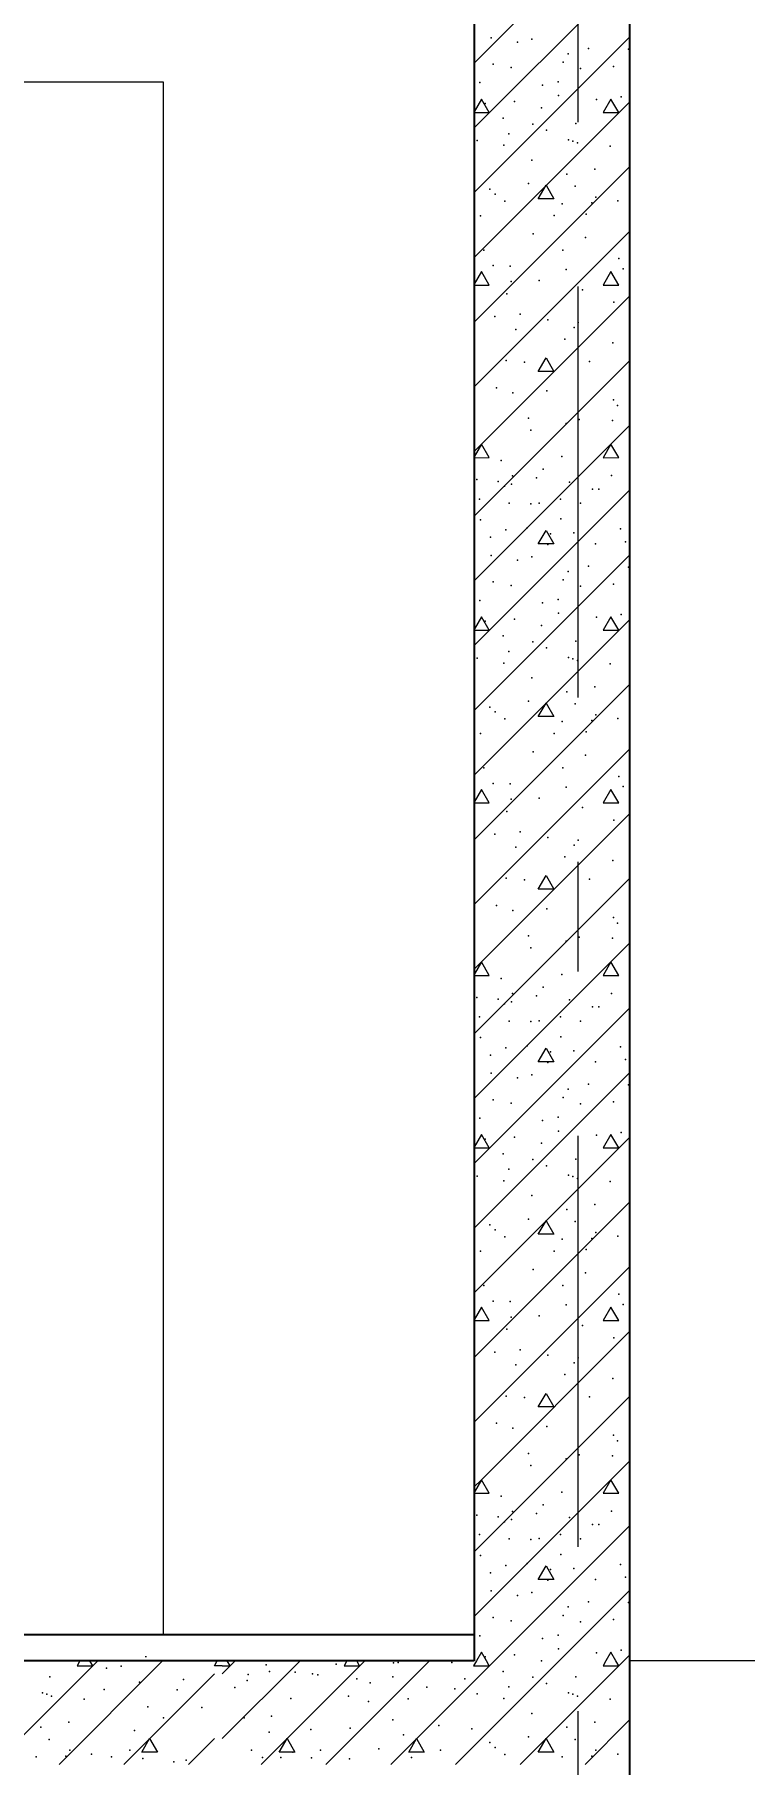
# Model space of a CAD drawing. Header units: millimetres. Extents: x 18162 to 7085488, y 72188 to 247925.
# Drawn here: x 4256065 to 4257434, y 100203 to 103544 of the extents above; entities that cross this region are included whole.
import ezdxf
from ezdxf.enums import TextEntityAlignment as Align

# ---------------------------------------------------------------- set-up
doc = ezdxf.new("R2010")
doc.units = ezdxf.units.MM
doc.header["$MEASUREMENT"] = 0
doc.linetypes.add('Double Dashed', pattern=[1093.611073, 529.166651, -211.666656, 141.111112, -211.666656])
for name, color, linetype in [('Archicad Doors', 7, 'Continuous'), ('Structural - Bearing', 7, 'Continuous'), ('Structural - Grid', 7, 'Continuous')]:
    doc.layers.add(name, color=color, linetype=linetype)
doc.styles.add('GENERATED_STYLE_3', font='', dxfattribs={"width": 0.8})
doc.styles.get('GENERATED_STYLE_3').set_extended_font_data('ISOCPEUR MON')
doc.dimstyles.new('GENERATED_STYLE__12', dxfattribs={"dimtxt": 330.000007, "dimasz": 171, "dimexe": 0.18, "dimexo": 150, "dimgap": 0, "dimtad": 1, "dimdec": 0, "dimzin": 0, "dimdsep": 46, "dimtxsty": 'GENERATED_STYLE_3', "dimblk": 'ARROWHEAD_2', "dimblk1": 'ARROWHEAD_2', "dimblk2": 'ARROWHEAD_2', "dimcen": 0.09, "dimclrd": 13, "dimclre": 13, "dimclrt": 13, "dimadec": 0, "dimazin": 0, "dimtfac": 1, "dimtdec": 4, "dimtmove": 0, "dimatfit": 3, "dimfxl": 1, "dimtolj": 1, "dimtzin": 0, "dimarcsym": 0})
pattern_1 = [(0, (4294986.6, 104752.7), (0, 1169.134), [73.125, -601.875]), (0, (4295324.1, 105337.3), (0, 1169.134), [73.125, -601.875]), (60, (4294986.6, 104752.7), (-1012.5, 584.567), [73.125, -601.875]), (60, (4295661.6, 104752.7), (-1012.5, 584.567), [73.125, -601.875]), (120, (4295059.7, 104752.7), (1012.5, 584.567), [73.125, -601.875]), (120, (4295734.7, 104752.7), (1012.5, 584.567), [73.125, -601.875]), (0, (4294986.58, 104865.2), (0, 225), [0, -225, 0, -337.5]), (45, (4295099.08, 104865.2), (-159.099, 159.099), [0, -168.75, 0, -281.25])]

# ---------------------------------------------------------------- blocks, each defined once
blk = doc.blocks.new('*X1267', base_point=(4294986.6, 104752.7))
at = {"layer": 'Structural - Bearing', "color": 7, "linetype": 'Continuous', "lineweight": 9}
for p, q in [((4256912.9, 103488.6), (4257176.9, 103752.7)), ((4256912.9, 103363.6), (4257212.9, 103663.6)), ((4256912.9, 103238.6), (4257212.9, 103538.6)), ((4256926.9, 103419.4), (4256912.9, 103394.9)), ((4256912.9, 103113.6), (4257212.9, 103413.6)), ((4256942, 103393.4), (4256926.9, 103419.4)), ((4257176.9, 103419.4), (4257162, 103393.3)), ((4257192, 103393.4), (4257176.9, 103419.4)), ((4256912.9, 103393.3), (4256942, 103393.4)), ((4257162, 103393.3), (4257192, 103393.4)), ((4256912.9, 102988.6), (4257212.9, 103288.6)), ((4257036.8, 103226.7), (4257051.9, 103252.7)), ((4257051.9, 103252.7), (4257066.8, 103226.7)), ((4257066.8, 103226.7), (4257036.8, 103226.7)), ((4256912.9, 102863.6), (4257212.9, 103163.6)), ((4256926.9, 103086), (4256912.9, 103061.5)), ((4256942, 103060), (4256926.9, 103086)), ((4257176.9, 103086), (4257162, 103060)), ((4257192, 103060), (4257176.9, 103086)), ((4256912.9, 103060), (4256942, 103060)), ((4257162, 103060), (4257192, 103060)), ((4256926.9, 102752.7), (4257212.9, 103038.6)), ((4257036.8, 102893.4), (4257051.9, 102919.4)), ((4257051.9, 102919.4), (4257066.8, 102893.3)), ((4257051.9, 102752.7), (4257212.9, 102913.6)), ((4257066.8, 102893.3), (4257036.8, 102893.4)), ((4257176.9, 102752.7), (4257212.9, 102788.6)), ((4256912.9, 102488.6), (4257176.9, 102752.7)), ((4256912.9, 102613.6), (4257051.9, 102752.7)), ((4256912.9, 102738.6), (4256926.9, 102752.7)), ((4256926.9, 102752.7), (4256912.9, 102728.2)), ((4256942, 102726.7), (4256926.9, 102752.7)), ((4257176.9, 102752.7), (4257162, 102726.6)), ((4257192, 102726.7), (4257176.9, 102752.7)), ((4256912.9, 102726.6), (4256942, 102726.7)), ((4257162, 102726.6), (4257192, 102726.7)), ((4256912.9, 102363.6), (4257212.9, 102663.6)), ((4257036.8, 102560), (4257051.9, 102586)), ((4257051.9, 102586), (4257066.8, 102560)), ((4257066.8, 102560), (4257036.8, 102560)), ((4256912.9, 102238.6), (4257212.9, 102538.6)), ((4256926.9, 102419.3), (4256912.9, 102394.8)), ((4256912.9, 102113.6), (4257212.9, 102413.6)), ((4256942, 102393.3), (4256926.9, 102419.3)), ((4257176.9, 102419.3), (4257162, 102393.3)), ((4257192, 102393.3), (4257176.9, 102419.3)), ((4256912.9, 102393.3), (4256942, 102393.3)), ((4257162, 102393.3), (4257192, 102393.3)), ((4256912.9, 101988.6), (4257212.9, 102288.6)), ((4257036.8, 102226.7), (4257051.9, 102252.7)), ((4257051.9, 102252.7), (4257066.8, 102226.6)), ((4257066.8, 102226.6), (4257036.8, 102226.7)), ((4256912.9, 101863.6), (4257212.9, 102163.6)), ((4256926.9, 102086), (4256912.9, 102061.5)), ((4256942, 102060), (4256926.9, 102086)), ((4257176.9, 102086), (4257162, 102060)), ((4257192, 102060), (4257176.9, 102086)), ((4256912.9, 102060), (4256942, 102060)), ((4256926.9, 101752.7), (4257212.9, 102038.6)), ((4257162, 102060), (4257192, 102060)), ((4257036.8, 101893.3), (4257051.9, 101919.3)), ((4257051.9, 101919.3), (4257066.8, 101893.3)), ((4257051.9, 101752.7), (4257212.9, 101913.6)), ((4257066.8, 101893.3), (4257036.8, 101893.3)), ((4257176.9, 101752.7), (4257212.9, 101788.6)), ((4256926.9, 101752.7), (4256912.9, 101728.2)), ((4256912.9, 101488.6), (4257176.9, 101752.6)), ((4256912.9, 101613.6), (4257051.9, 101752.6)), ((4256912.9, 101738.6), (4256926.9, 101752.6)), ((4256942, 101726.7), (4256926.9, 101752.7)), ((4257176.9, 101752.7), (4257162, 101726.6)), ((4257192, 101726.7), (4257176.9, 101752.7)), ((4256912.9, 101726.6), (4256942, 101726.7)), ((4257162, 101726.6), (4257192, 101726.7)), ((4256912.9, 101363.6), (4257212.9, 101663.6)), ((4257036.8, 101560), (4257051.9, 101586)), ((4257051.9, 101586), (4257066.8, 101560)), ((4256912.9, 101238.6), (4257212.9, 101538.6)), ((4257066.8, 101560), (4257036.8, 101560)), ((4256926.9, 101419.3), (4256912.9, 101394.8)), ((4256912.9, 101113.6), (4257212.9, 101413.6)), ((4256942, 101393.3), (4256926.9, 101419.3)), ((4257176.9, 101419.3), (4257162, 101393.3)), ((4257192, 101393.3), (4257176.9, 101419.3)), ((4256912.9, 101393.3), (4256942, 101393.3)), ((4257162, 101393.3), (4257192, 101393.3)), ((4256912.9, 100988.6), (4257212.9, 101288.6)), ((4257036.8, 101226.7), (4257051.9, 101252.7)), ((4257051.9, 101252.7), (4257066.8, 101226.6)), ((4257066.8, 101226.6), (4257036.8, 101226.7)), ((4256912.9, 100863.6), (4257212.9, 101163.6)), ((4256926.9, 101086), (4256912.9, 101061.5)), ((4256942, 101060), (4256926.9, 101086)), ((4257176.9, 101086), (4257162, 101060)), ((4257192, 101060), (4257176.9, 101086)), ((4256912.9, 101060), (4256942, 101060)), ((4256926.9, 100752.6), (4257212.9, 101038.6)), ((4257162, 101060), (4257192, 101060)), ((4257036.8, 100893.3), (4257051.9, 100919.3)), ((4257051.9, 100919.3), (4257066.8, 100893.3)), ((4257051.9, 100752.6), (4257212.9, 100913.6)), ((4257066.8, 100893.3), (4257036.8, 100893.3)), ((4257176.9, 100752.6), (4257212.9, 100788.6)), ((4256912.9, 100488.6), (4257176.9, 100752.6)), ((4256912.9, 100613.6), (4257051.9, 100752.6)), ((4256912.9, 100738.6), (4256926.9, 100752.6)), ((4256926.9, 100752.6), (4256912.9, 100728.1)), ((4256942, 100726.6), (4256926.9, 100752.6)), ((4257176.9, 100752.6), (4257162, 100726.6)), ((4257192, 100726.6), (4257176.9, 100752.6)), ((4256912.9, 100726.6), (4256942, 100726.6)), ((4257162, 100726.6), (4257192, 100726.6)), ((4256952, 100402.7), (4257212.9, 100663.6)), ((4257036.8, 100560), (4257051.9, 100586)), ((4257051.9, 100586), (4257066.8, 100559.9)), ((4257066.8, 100559.9), (4257036.8, 100560)), ((4257077, 100402.7), (4257212.9, 100538.6)), ((4256926.9, 100419.3), (4256917.4, 100402.7)), ((4256936.6, 100402.7), (4256926.9, 100419.3)), ((4257176.9, 100419.3), (4257167.4, 100402.7)), ((4257186.6, 100402.7), (4257176.9, 100419.3)), ((4257202, 100402.7), (4257212.9, 100413.6))]:
    blk.add_line(p, q, dxfattribs=at)
for p in [(4256946, 103537.7), (4256996.7, 103528.9), (4257024.4, 103535), (4257134, 103517), (4257211.2, 103515.4), (4256949.5, 103486.6), (4256984.5, 103480.1), (4257084.5, 103490.7), (4257094.6, 103506.9), (4257118.5, 103478.3), (4257182.1, 103482.4), (4256923.8, 103451.2), (4257045, 103446.3), (4257075.1, 103452.7), (4256934, 103410.6), (4256990.7, 103414.5), (4257075.7, 103426.1), (4257149.1, 103418.4), (4257196.7, 103423.5), (4256968.8, 103382.3), (4257042.8, 103402.6), (4256979.9, 103352.3), (4257026.1, 103371.1), (4257052.5, 103359.1), (4257095.3, 103340.8), (4257109.1, 103372), (4256918.6, 103339.1), (4256970.2, 103330), (4257103.6, 103338.2), (4257112.3, 103334.6), (4257175.7, 103328.4), (4257024.6, 103301.4), (4257092.1, 103274.5), (4257145.9, 103284.2), (4256943.5, 103245), (4257017.7, 103256.1), (4257107.7, 103251.2), (4256953.3, 103235.5), (4256972.1, 103222), (4257083, 103217.2), (4257140.2, 103218.7), (4257147.9, 103230.1), (4257190, 103222.9), (4256925.4, 103194), (4257067.6, 103194.1), (4257129.3, 103197.1), (4257026.8, 103158.7), (4257127.7, 103152.2), (4256931.5, 103127.5), (4257084.2, 103127.5), (4257192.2, 103111.1), (4256950, 103097.7), (4256982.5, 103096.6), (4257090.7, 103090.4), (4257200.6, 103091.3), (4256976.1, 103043.3), (4256984.6, 103066.8), (4257038.2, 103068.8), (4257122.3, 103050.7), (4257182.4, 103026.7), (4256953.2, 102999.3), (4256993.4, 102974.5), (4257001.6, 103003.7), (4257055.2, 102993.1), (4257106.3, 102978.1), (4257114, 102987.8), (4257088.3, 102955.5), (4257180.6, 102948.4), (4256974.8, 102914.3), (4257010.3, 102911.2), (4257135.5, 102912.7), (4256956.3, 102861.7), (4256987.7, 102852), (4256987.7, 102852), (4257053.6, 102855.6), (4257181.9, 102838.6), (4257189.6, 102827.7), (4257018.1, 102803), (4257022.7, 102779.8), (4257090.6, 102792.7), (4257116, 102800.7), (4257180.3, 102798.4), (4256965, 102720.9), (4257082.2, 102728.7), (4256917.9, 102684.2), (4256959.4, 102680.7), (4256985.1, 102675.5), (4256987.2, 102691.6), (4257033.2, 102687.5), (4257046, 102704.2), (4257097.1, 102679.4), (4257178.1, 102692), (4256923.6, 102646.7), (4256971.7, 102671.5), (4257038.2, 102639), (4257079.9, 102646.7), (4257141.5, 102665.9), (4257153.5, 102666), (4256925.4, 102606.6), (4256980.4, 102638.6), (4257022.7, 102637.5), (4257080.6, 102608.2), (4257118.2, 102638.6), (4256944.3, 102572.9), (4256973.9, 102587), (4257015.2, 102590.9), (4257060.2, 102579.3), (4257105.3, 102581.2), (4257195.3, 102589), (4257055.1, 102558.7), (4257147, 102560), (4257204.9, 102564.3), (4256946, 102537.7), (4256996.7, 102528.9), (4257024.4, 102534.9), (4257094.6, 102506.9), (4257134, 102516.9), (4257211.2, 102515.4), (4256949.5, 102486.6), (4256984.5, 102480), (4257084.5, 102490.7), (4257118.5, 102478.3), (4257182.1, 102482.4), (4256923.8, 102451.1), (4257045, 102446.2), (4257075.1, 102452.7), (4256934, 102410.6), (4256990.7, 102414.5), (4257075.7, 102426.1), (4257149.1, 102418.3), (4257196.7, 102423.5), (4256968.8, 102382.3), (4257042.8, 102402.6), (4257109.1, 102372), (4256918.6, 102339.1), (4256979.9, 102352.3), (4257026.1, 102371.1), (4257052.5, 102359.1), (4257095.3, 102340.8), (4256970.2, 102330), (4257103.6, 102338.2), (4257112.3, 102334.6), (4257175.7, 102328.4), (4257024.6, 102301.4), (4257092.1, 102274.5), (4257145.9, 102284.2), (4256943.5, 102244.9), (4257017.7, 102256.1), (4257107.7, 102251.1), (4256953.3, 102235.5), (4256972.1, 102222), (4257083, 102217.1), (4257140.2, 102218.7), (4257147.9, 102230.1), (4257190, 102222.8), (4256925.4, 102194), (4257067.6, 102194.1), (4257129.3, 102197.1), (4257026.8, 102158.6), (4257127.7, 102152.2), (4256931.5, 102127.5), (4257084.2, 102127.5), (4257192.2, 102111.1), (4256950, 102097.6), (4256982.5, 102096.6), (4257090.7, 102090.4), (4257200.6, 102091.3), (4256976.1, 102043.3), (4256984.6, 102066.8), (4257038.2, 102068.8), (4257122.3, 102050.7), (4257182.4, 102026.6), (4256953.2, 101999.3), (4256993.4, 101974.5), (4257001.6, 102003.7), (4257055.2, 101993.1), (4257106.3, 101978.1), (4257114, 101987.8), (4257088.3, 101955.5), (4257180.6, 101948.3), (4256974.8, 101914.3), (4257010.3, 101911.2), (4257135.5, 101912.7), (4256956.3, 101861.7), (4256987.7, 101852), (4256987.7, 101852), (4257053.6, 101855.5), (4257181.9, 101838.5), (4257189.6, 101827.7), (4257018.1, 101803), (4257022.7, 101779.8), (4257090.6, 101792.7), (4257116, 101800.7), (4257180.3, 101798.4), (4256965, 101720.9), (4257046, 101704.2), (4257082.2, 101728.6), (4256917.9, 101684.2), (4256959.4, 101680.7), (4256971.7, 101671.5), (4256985.1, 101675.5), (4256987.2, 101691.5), (4257033.2, 101687.5), (4257097.1, 101679.4), (4257178.1, 101692), (4256923.6, 101646.7), (4256980.4, 101638.5), (4257022.7, 101637.5), (4257038.2, 101639), (4257079.9, 101646.7), (4257118.2, 101638.5), (4257141.5, 101665.9), (4257153.5, 101666), (4256925.4, 101606.5), (4257080.6, 101608.2), (4256944.3, 101572.9), (4256973.9, 101587), (4257015.2, 101590.9), (4257060.2, 101579.3), (4257105.3, 101581.2), (4257195.3, 101588.9), (4256946, 101537.7), (4257055.1, 101558.7), (4257147, 101560), (4257204.9, 101564.3), (4256996.7, 101528.9), (4257024.4, 101534.9), (4257094.6, 101506.8), (4257134, 101516.9), (4257211.2, 101515.4), (4256949.5, 101486.6), (4256984.5, 101480), (4257084.5, 101490.7), (4257118.5, 101478.3), (4257182.1, 101482.4), (4256923.8, 101451.1), (4257045, 101446.2), (4257075.1, 101452.7), (4256934, 101410.6), (4256990.7, 101414.5), (4257075.7, 101426.1), (4257149.1, 101418.3), (4257196.7, 101423.5), (4256968.8, 101382.3), (4257026.1, 101371.1), (4257042.8, 101402.6), (4257109.1, 101372), (4256918.6, 101339.1), (4256979.9, 101352.3), (4257052.5, 101359.1), (4257095.3, 101340.8), (4257103.6, 101338.1), (4256970.2, 101329.9), (4257112.3, 101334.6), (4257175.7, 101328.4), (4257024.6, 101301.3), (4257092.1, 101274.5), (4257145.9, 101284.2), (4256943.5, 101244.9), (4257017.7, 101256.1), (4257107.7, 101251.1), (4256953.3, 101235.5), (4256972.1, 101221.9), (4257083, 101217.1), (4257140.2, 101218.7), (4257147.9, 101230.1), (4257190, 101222.8), (4256925.4, 101194), (4257067.6, 101194), (4257129.3, 101197), (4257026.8, 101158.6), (4257127.7, 101152.2), (4256931.5, 101127.5), (4257084.2, 101127.4), (4257192.2, 101111), (4256950, 101097.6), (4256982.5, 101096.6), (4257038.2, 101068.8), (4257090.7, 101090.4), (4257200.6, 101091.2), (4256976.1, 101043.2), (4256984.6, 101066.8), (4257122.3, 101050.6), (4257001.6, 101003.7), (4257182.4, 101026.6), (4256953.2, 100999.2), (4256993.4, 100974.5), (4257055.2, 100993.1), (4257106.3, 100978.1), (4257114, 100987.8), (4257088.3, 100955.5), (4257180.6, 100948.3), (4256974.8, 100914.2), (4257010.3, 100911.2), (4257135.5, 100912.7), (4256956.3, 100861.7), (4256987.7, 100852), (4256987.7, 100852), (4257053.6, 100855.5), (4257181.9, 100838.5), (4257018.1, 100803), (4257189.6, 100827.7), (4257022.7, 100779.8), (4257090.6, 100792.7), (4257116, 100800.7), (4257180.3, 100798.4), (4256965, 100720.9), (4257046, 100704.2), (4257082.2, 100728.6), (4256917.9, 100684.2), (4256959.4, 100680.7), (4256971.7, 100671.4), (4256985.1, 100675.5), (4256987.2, 100691.5), (4257033.2, 100687.5), (4257097.1, 100679.4), (4257178.1, 100692), (4256923.6, 100646.6), (4256980.4, 100638.5), (4257022.7, 100637.4), (4257038.2, 100639), (4257079.9, 100646.7), (4257118.2, 100638.5), (4257141.5, 100665.9), (4257153.5, 100666), (4256925.4, 100606.5), (4257080.6, 100608.2), (4256944.3, 100572.8), (4256973.9, 100587), (4257015.2, 100590.9), (4257060.2, 100579.3), (4257105.3, 100581.2), (4257195.3, 100588.9), (4256946, 100537.7), (4257024.4, 100534.9), (4257055.1, 100558.7), (4257147, 100560), (4257204.9, 100564.3), (4256996.7, 100528.8), (4257094.6, 100506.8), (4257134, 100516.9), (4257211.2, 100515.4), (4256949.5, 100486.6), (4256984.5, 100480), (4257084.5, 100490.6), (4257118.5, 100478.3), (4257182.1, 100482.4), (4256923.8, 100451.1), (4257045, 100446.2), (4257075.1, 100452.6), (4256934, 100410.6), (4256990.7, 100414.4), (4257075.7, 100426), (4257149.1, 100418.3), (4257196.7, 100423.5)]:
    blk.add_point(p, dxfattribs=at)
blk = doc.blocks.new('*X1495', base_point=(4294986.6, 104752.7))
at = {"layer": 'Structural - Bearing', "color": 7, "linetype": 'Continuous', "lineweight": 9}
for p, q in [((4255986.9, 100202.7), (4256186.9, 100402.7)), ((4256111.9, 100202.7), (4256311.9, 100402.7)), ((4256152.3, 100402.7), (4256146.9, 100393.3)), ((4256176.9, 100393.3), (4256171.4, 100402.7)), ((4256411.8, 100393.3), (4256417.3, 100402.7)), ((4256426.9, 100252.6), (4256577, 100402.7)), ((4256426.9, 100377.6), (4256452, 100402.7)), ((4256442, 100393.3), (4256436.6, 100402.7)), ((4256502, 100202.7), (4256702, 100402.7)), ((4256627, 100202.7), (4256827, 100402.7)), ((4256667.4, 100402.7), (4256662, 100393.3)), ((4256692, 100393.3), (4256686.6, 100402.7)), ((4256752, 100202.7), (4256952, 100402.7)), ((4256877, 100202.7), (4257077, 100402.7)), ((4256917.4, 100402.7), (4256912, 100393.3)), ((4256942, 100393.3), (4256936.6, 100402.7)), ((4257002, 100202.7), (4257202, 100402.7)), ((4257167.4, 100402.7), (4257162, 100393.3)), ((4257192, 100393.3), (4257186.6, 100402.7)), ((4256146.9, 100393.3), (4256176.9, 100393.3)), ((4256236.9, 100202.7), (4256411.8, 100377.6)), ((4256426.9, 100393.3), (4256411.8, 100393.3)), ((4256426.9, 100393.3), (4256442, 100393.3)), ((4256662, 100393.3), (4256692, 100393.3)), ((4256912, 100393.3), (4256942, 100393.3)), ((4257162, 100393.3), (4257192, 100393.3)), ((4257127, 100202.7), (4257213.1, 100288.8)), ((4256271.7, 100226.6), (4256286.8, 100252.6)), ((4256286.8, 100252.6), (4256301.7, 100226.6)), ((4256361.9, 100202.7), (4256411.8, 100252.6)), ((4256536.8, 100226.6), (4256551.9, 100252.6)), ((4256551.9, 100252.6), (4256566.8, 100226.6)), ((4256786.8, 100226.6), (4256801.9, 100252.6)), ((4256801.9, 100252.6), (4256816.8, 100226.6)), ((4257036.8, 100226.6), (4257051.9, 100252.6)), ((4257051.9, 100252.6), (4257066.8, 100226.6)), ((4256301.7, 100226.6), (4256271.7, 100226.6)), ((4256566.8, 100226.6), (4256536.8, 100226.6)), ((4256816.8, 100226.6), (4256786.8, 100226.6)), ((4257066.8, 100226.6), (4257036.8, 100226.6))]:
    blk.add_line(p, q, dxfattribs=at)
for p in [(4257042.8, 100402.6), (4256094, 100372), (4256203.5, 100388.7), (4256231.8, 100392.6), (4256477.2, 100376.3), (4256511.6, 100395.1), (4256518.1, 100382.3), (4256567.9, 100380.7), (4256600.8, 100377.8), (4256611.6, 100375.5), (4256646.8, 100396.4), (4256686.5, 100367.9), (4256756.3, 100372), (4256757.2, 100398.6), (4256766.2, 100399.5), (4256869.7, 100399.5), (4256894.8, 100367.9), (4256968.8, 100382.3), (4257026.1, 100371.1), (4257109.1, 100372), (4256080.2, 100340.7), (4256088.4, 100338.1), (4256097.2, 100334.6), (4256199.2, 100347.1), (4256267.4, 100361.5), (4256339.8, 100346.9), (4256352.4, 100366.5), (4256451.1, 100351.3), (4256475, 100364.7), (4256670.4, 100334.6), (4256712.6, 100360.4), (4256821.8, 100351.6), (4256875.9, 100348.5), (4256918.6, 100339.1), (4256979.9, 100352.3), (4257052.5, 100359.1), (4257095.3, 100340.7), (4257103.6, 100338.1), (4257112.3, 100334.6), (4256160.6, 100328.4), (4256283.2, 100314.2), (4256387.7, 100312.9), (4256559.1, 100329.9), (4256709.1, 100323.9), (4256785.8, 100329.4), (4256970.2, 100329.9), (4257024.6, 100301.3), (4257175.7, 100328.4), (4256076.9, 100274.5), (4256130.8, 100284.2), (4256257.9, 100268.1), (4256313.6, 100292.8), (4256469.5, 100292.8), (4256521.9, 100296), (4256597.9, 100270.2), (4256673.5, 100272.7), (4256756.4, 100288.5), (4256844.9, 100278.1), (4256908.3, 100271.5), (4257092.1, 100274.5), (4257145.9, 100284.2), (4256092.6, 100251.1), (4256517.4, 100265), (4256776.9, 100259.9), (4256943.5, 100244.9), (4256953.3, 100235.4), (4257017.7, 100256.1), (4257107.7, 100251.1), (4256067.9, 100217.1), (4256125, 100218.7), (4256132.8, 100230.1), (4256174.9, 100222.8), (4256213.1, 100217.1), (4256248.7, 100230.1), (4256273.8, 100214.1), (4256333.6, 100207.8), (4256357.1, 100210.8), (4256483.4, 100230.1), (4256504.8, 100215.8), (4256540, 100216.1), (4256563.1, 100226.4), (4256599.3, 100215.6), (4256616.3, 100230.1), (4256672.6, 100213.6), (4256728.8, 100232.5), (4256792.4, 100216.1), (4256848.1, 100230.1), (4256972.1, 100221.9), (4257083, 100217.1), (4257140.2, 100218.7), (4257147.9, 100230.1), (4257190, 100222.8)]:
    blk.add_point(p, dxfattribs=at)
blk = doc.blocks.new('Standard grid marker[364]_3', base_point=(4257113.1, 164752.7))
at = {"layer": 'Structural - Grid', "color": 13, "linetype": 'Double Dashed', "lineweight": 13, "ltscale": 1.5}
blk.add_line((4257113.1, 163752.7), (4257113.1, 97752.7), dxfattribs=at)
at = {"layer": 'Structural - Grid', "color": 13, "lineweight": 13, "style": 'GENERATED_STYLE_3'}
blk.add_attdef('AC_MarkerText_1', text='', height=375, rotation=360, dxfattribs=at).set_placement((4257113.1, 96490.2), align=Align.TOP_CENTER)
blk = doc.blocks.new('*D1582', base_point=(4294986.6, 104752.7))
at = {"color": 12, "linetype": 'Continuous', "lineweight": 35}
for p, q in [((4242680.2, 104817.7), (4242905.2, 104687.8)), ((4242680.2, 100067.7), (4242905.2, 99937.8))]:
    blk.add_line(p, q, dxfattribs=at)
at = {"color": 13, "linetype": 'Continuous', "lineweight": 13}
for p, q in [((4244092.8, 104752.7), (4242623.9, 104752.7)), ((4242792.7, 100002.7), (4242792.7, 104752.7)), ((4242961.4, 100002.7), (4242623.9, 100002.7)), ((4242792.7, 99892.7), (4242792.7, 100002.7))]:
    blk.add_line(p, q, dxfattribs=at)
at = {"color": 13, "lineweight": 13, "char_height": 330, "attachment_point": 7, "rotation": 90, "style": 'GENERATED_STYLE_3'}
for s, insert in [('\\A1;{\\pql;\\fISOCPEUR MON|b0|i0|c0|p0;\\W0.800000;600}', (4242822.5, 104134.4)), ('\\A1;{\\pql;\\fISOCPEUR MON|b0|i0|c0|p0;\\W0.800000;4,750}', (4242888.3, 101672.9))]:
    blk.add_mtext(s, dxfattribs=dict(at, insert=insert))
blk = doc.blocks.new('ARROWHEAD_2')
at = {"color": 0, "linetype": 'Continuous', "lineweight": 0}
for p, q in [((-0.378, -0.655), (0.378, 0.655)), ((0, 0), (-1, 0))]:
    blk.add_line(p, q, dxfattribs=at)
blk = doc.blocks.new('*D1584', base_point=(4294986.6, 104752.7))
at = {"color": 12, "linetype": 'Continuous', "lineweight": 35}
for p, q in [((4241780.2, 105417.7), (4242005.2, 105287.8)), ((4241780.2, 100067.7), (4242005.2, 99937.8))]:
    blk.add_line(p, q, dxfattribs=at)
at = {"color": 13, "linetype": 'Continuous', "lineweight": 13}
for p, q in [((4241892.7, 100002.7), (4241892.7, 105352.7)), ((4242863.1, 100002.7), (4241723.9, 100002.7)), ((4241892.7, 99892.7), (4241892.7, 100002.7))]:
    blk.add_line(p, q, dxfattribs=at)
at = {"color": 13, "lineweight": 13, "insert": (4241988.3, 102262.7), "char_height": 330, "attachment_point": 7, "rotation": 90, "style": 'GENERATED_STYLE_3'}
blk.add_mtext('\\A1;{\\pql;\\fISOCPEUR MON|b0|i0|c0|p0;\\W0.800000;5,350}', dxfattribs=at)

msp = doc.modelspace()

# ---------------------------------------------------------------- hatches: boundary and pattern name
at = {"layer": 'Structural - Bearing', "linetype": 'Continuous', "lineweight": 9}
h = msp.add_hatch(dxfattribs=at)
h.set_pattern_fill('Lightweight_Concrete_0003', style=0, pattern_type=2)
h.set_pattern_definition(pattern_1)
h.paths.add_polyline_path([(4250763.1, 100402.7), (4256912.9, 100402.7), (4256912.9, 100452.7), (4250763.1, 100452.7)])
h = msp.add_hatch(dxfattribs=at)
h.set_pattern_fill('Lightweight_Concrete_0003', style=0, pattern_type=2)
h.set_pattern_definition(pattern_1)
h.paths.add_polyline_path([(4257212.9, 100402.7), (4257213.1, 100402.7), (4257213.1, 100452.7), (4257212.9, 100452.7)])

# ---------------------------------------------------------------- linework, layer by layer
at = {"layer": 'Archicad Doors', "color": 7, "linetype": 'Continuous', "lineweight": 9}
for p, q in [((4251363.1, 103452.7), (4256313.1, 103452.7)), ((4256313.1, 103452.7), (4256313.1, 100452.7))]:
    msp.add_line(p, q, dxfattribs=at)
at = {"layer": 'Structural - Bearing', "color": 7, "linetype": 'Continuous', "lineweight": 25}
for p, q in [((4256912.9, 104492.7), (4256912.9, 100452.7)), ((4257212.9, 104492.7), (4257212.9, 100452.7)), ((4256912.9, 100452.7), (4250763.1, 100452.7)), ((4256912.9, 100452.7), (4256912.9, 100402.7)), ((4257212.9, 100452.7), (4257212.9, 100402.7)), ((4257213.1, 100452.7), (4257212.9, 100452.7)), ((4256912.9, 100402.7), (4250763.1, 100402.7)), ((4257213.1, 100402.7), (4257212.9, 100402.7))]:
    msp.add_line(p, q, dxfattribs=at)
at = {"layer": 'Structural - Bearing', "color": 7, "linetype": 'Continuous', "lineweight": 9}
for p, q in [((4257212.9, 100402.7), (4257213.1, 100402.7)), ((4259713.1, 100402.7), (4257213.1, 100402.7)), ((4257213.1, 100402.7), (4257213.1, 100202.7))]:
    msp.add_line(p, q, dxfattribs=at)
at = {"layer": 'Structural - Bearing', "color": 7, "linetype": 'Continuous', "lineweight": 25, "flags": 128}
msp.add_lwpolyline([(4257213.1, 100452.7), (4257213.1, 100402.7), (4257213.1, 100202.7), (4257213.1, 100002.7)], dxfattribs=at)

# ---------------------------------------------------------------- block references
at = {"layer": 'Structural - Bearing', "lineweight": 0}
for name in ['*X1267', '*X1495']:
    msp.add_blockref(name, (4294986.6, 104752.7), dxfattribs=at)
at = {"layer": 'Structural - Grid', "color": 13, "linetype": 'Continuous', "lineweight": 13}
msp.add_blockref('Standard grid marker[364]_3', (4257113.1, 164752.7), dxfattribs=at)

# ---------------------------------------------------------------- dimensions: what is measured, and where the dimension line sits
at = {"color": 13, "linetype": 'Continuous', "lineweight": 13}
for base, p2, picture, middle in [((4241892.7, 105352.7), (4243763.1, 105352.7), '*D1584', (4241661.7, 102815.5)), ((4242792.7, 104752.7), (4244242.8, 104752.7), '*D1582', (4242561.7, 102225.7))]:
    dim = msp.add_linear_dim(base=base, p1=(4259113.1, 100002.7), p2=p2, angle=90, dimstyle='GENERATED_STYLE__12', dxfattribs=at)
    dim.commit()
    dim.dimension.update_dxf_attribs({"geometry": picture, "text_midpoint": middle, "dimtype": 160, "text_rotation": 90})

doc.saveas('drawing.dxf')
